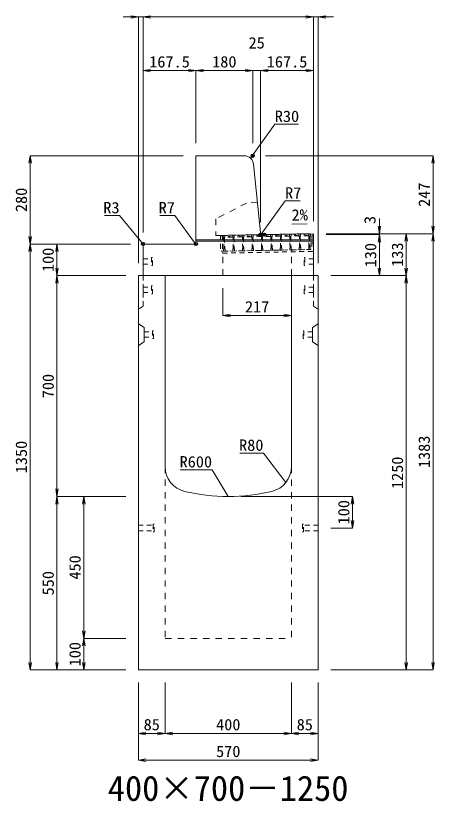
# Model space of a CAD drawing. Units: millimetres at full size; some dimension numbers follow another scale. Extents: x -18734 to 51600, y -18820 to 17820.
# Drawn here: x 45376 to 46703, y 10934 to 13424 of the extents above; entities that cross this region are included whole.
import ezdxf
from ezdxf.enums import TextEntityAlignment as Align

# ---------------------------------------------------------------- set-up
doc = ezdxf.new("R2010")
doc.units = ezdxf.units.MM
doc.header["$LTSCALE"] = 20
doc.header["$PDMODE"] = 32
doc.header["$PDSIZE"] = 10
doc.linetypes.add('USER1', pattern=[2, 1, -1])
doc.linetypes.add('USER2', pattern=[1.35, 0.75, -0.6])
for name, color, linetype, lineweight in [('インサート', 3, 'USER2', 9), ('グレーチング', 7, 'USER2', 5), ('受枠', 3, 'USER2', 9), ('寸法線', 7, 'Continuous', 13), ('引出線', 4, 'Continuous', 13), ('本体', 2, 'Continuous', 13), ('目地', 132, 'Continuous', 5)]:
    doc.layers.add(name, color=color, linetype=linetype, lineweight=lineweight)
doc.layers.add('作業エリア', color=11, linetype='Continuous')
doc.layers.add('文字', color=7, linetype='Continuous')
doc.styles.add('ＭＳ 明朝', font='')
doc.styles.get('ＭＳ 明朝').set_extended_font_data('MS Mincho')

# ---------------------------------------------------------------- blocks, each defined once
blk = doc.blocks.new('open_arrow')
at = {"color": 0, "linetype": 'Continuous', "lineweight": -2}
blk.add_lwpolyline([(7.5, 1.25), (0, 0), (7.5, -1.25)], dxfattribs=at)

msp = doc.modelspace()

# ---------------------------------------------------------------- linework, layer by layer
at = {"layer": 'インサート'}
for p, q in [((45780, 12653.5), (45807, 12653.5)), ((45780, 12653.5), (45780, 12636.5)), ((45810, 12657.5), (45807, 12657.5)), ((45807, 12657.5), (45807, 12632.5)), ((45810, 12632.5), (45810, 12657.5)), ((46290, 12657.5), (46293, 12657.5)), ((46290, 12632.5), (46290, 12657.5)), ((46293, 12657.5), (46293, 12632.5)), ((46320, 12653.5), (46293, 12653.5)), ((46320, 12653.5), (46320, 12636.5)), ((45780, 12636.5), (45807, 12636.5)), ((45807, 12632.5), (45810, 12632.5)), ((46293, 12632.5), (46290, 12632.5)), ((46320, 12636.5), (46293, 12636.5)), ((45780, 12563.5), (45807, 12563.5)), ((45780, 12563.5), (45780, 12546.5)), ((45810, 12567.5), (45807, 12567.5)), ((45807, 12567.5), (45807, 12542.5)), ((45810, 12542.5), (45810, 12567.5)), ((46290, 12567.5), (46293, 12567.5)), ((46290, 12542.5), (46290, 12567.5)), ((46293, 12567.5), (46293, 12542.5)), ((46320, 12563.5), (46293, 12563.5)), ((46320, 12563.5), (46320, 12546.5)), ((45780, 12546.5), (45807, 12546.5)), ((45807, 12542.5), (45810, 12542.5)), ((46293, 12542.5), (46290, 12542.5)), ((46320, 12546.5), (46293, 12546.5)), ((45783.2, 12421.5), (45810.2, 12421.5)), ((45783.2, 12421.5), (45783.2, 12404.5)), ((45783.2, 12404.5), (45810.2, 12404.5)), ((45813.2, 12425.5), (45810.2, 12425.5)), ((45810.2, 12425.5), (45810.2, 12400.5)), ((45813.2, 12400.5), (45813.2, 12425.5)), ((46286.8, 12425.5), (46289.8, 12425.5)), ((46286.8, 12400.5), (46286.8, 12425.5)), ((46289.8, 12425.5), (46289.8, 12400.5)), ((46316.8, 12421.5), (46289.8, 12421.5)), ((46316.8, 12404.5), (46289.8, 12404.5)), ((46316.8, 12421.5), (46316.8, 12404.5)), ((45810.2, 12400.5), (45813.2, 12400.5)), ((46289.8, 12400.5), (46286.8, 12400.5)), ((45765, 11808.5), (45812, 11808.5)), ((45765, 11808.5), (45765, 11791.5)), ((45815, 11812.5), (45812, 11812.5)), ((45812, 11812.5), (45812, 11787.5)), ((45815, 11787.5), (45815, 11812.5)), ((46288, 11812.5), (46285, 11812.5)), ((46285, 11812.5), (46285, 11787.5)), ((46288, 11787.5), (46288, 11812.5)), ((46335, 11808.5), (46288, 11808.5)), ((46335, 11791.5), (46335, 11808.5)), ((45765, 11791.5), (45812, 11791.5)), ((45812, 11787.5), (45815, 11787.5)), ((46285, 11787.5), (46288, 11787.5)), ((46335, 11791.5), (46288, 11791.5))]:
    msp.add_line(p, q, dxfattribs=at)
at = {"layer": 'グレーチング'}
for p, q in [((46033.97, 12727.46), (46308.92, 12732.79)), ((46064.08, 12722.05), (46038.97, 12727.56)), ((46094.07, 12722.63), (46068.96, 12728.14)), ((46124.07, 12723.21), (46098.96, 12728.72)), ((46154.06, 12723.79), (46128.95, 12729.3)), ((46184.06, 12724.37), (46158.95, 12729.88)), ((46214.05, 12724.95), (46188.94, 12730.46)), ((46244.05, 12725.53), (46218.93, 12731.04)), ((46244.05, 12725.53), (46219.05, 12725.05)), ((46274.04, 12726.11), (46248.93, 12731.62)), ((46274.04, 12726.11), (46249.05, 12725.63)), ((46304.04, 12726.69), (46278.92, 12732.2)), ((46304.04, 12726.69), (46279.04, 12726.21)), ((46064.08, 12722.05), (46039.08, 12721.56)), ((46094.07, 12722.63), (46069.08, 12722.14)), ((46124.07, 12723.21), (46099.07, 12722.72)), ((46154.06, 12723.79), (46129.07, 12723.3)), ((46184.06, 12724.37), (46159.06, 12723.88)), ((46214.05, 12724.95), (46189.06, 12724.46)), ((46034.94, 12677.47), (46309.89, 12682.79))]:
    msp.add_line(p, q, dxfattribs=at)
for points in [[(46033.97, 12727.46), (46038.97, 12727.56), (46039.08, 12721.56), (46038.1, 12720.54), (46038.8, 12684.55), (46039.82, 12683.57), (46039.94, 12677.57), (46034.94, 12677.47), (46034.82, 12683.47), (46035.8, 12684.49), (46035.1, 12720.48), (46034.09, 12721.47)], [(46068.8, 12685.13), (46069.81, 12684.15), (46069.93, 12678.15), (46064.93, 12678.05), (46064.82, 12684.05), (46065.8, 12685.07), (46065.1, 12721.07), (46064.08, 12722.05), (46063.96, 12728.04), (46068.96, 12728.14), (46069.08, 12722.14), (46068.1, 12721.12)], [(46098.79, 12685.71), (46099.81, 12684.73), (46099.92, 12678.73), (46094.93, 12678.63), (46094.81, 12684.63), (46095.79, 12685.65), (46095.09, 12721.65), (46094.07, 12722.63), (46093.96, 12728.62), (46098.96, 12728.72), (46099.07, 12722.72), (46098.09, 12721.7)], [(46128.78, 12686.29), (46129.8, 12685.31), (46129.92, 12679.31), (46124.92, 12679.21), (46124.8, 12685.21), (46125.78, 12686.23), (46125.09, 12722.23), (46124.07, 12723.21), (46123.95, 12729.21), (46128.95, 12729.3), (46129.07, 12723.3), (46128.09, 12722.28)], [(46158.78, 12686.87), (46159.8, 12685.89), (46159.91, 12679.89), (46154.91, 12679.8), (46154.8, 12685.79), (46155.78, 12686.81), (46155.08, 12722.81), (46154.06, 12723.79), (46153.95, 12729.79), (46158.95, 12729.88), (46159.06, 12723.88), (46158.08, 12722.86)], [(46185.77, 12687.39), (46185.08, 12723.39), (46184.06, 12724.37), (46183.94, 12730.37), (46188.94, 12730.46), (46189.06, 12724.46), (46188.08, 12723.45), (46188.77, 12687.45), (46189.79, 12686.47), (46189.91, 12680.47), (46184.91, 12680.38), (46184.79, 12686.37)], [(46215.77, 12687.97), (46215.07, 12723.97), (46214.05, 12724.95), (46213.94, 12730.95), (46218.93, 12731.04), (46219.05, 12725.05), (46218.07, 12724.03), (46218.77, 12688.03), (46219.79, 12687.05), (46219.9, 12681.05), (46214.9, 12680.96), (46214.79, 12686.96)], [(46249.05, 12725.63), (46248.06, 12724.61), (46248.76, 12688.61), (46249.78, 12687.63), (46249.9, 12681.63), (46244.9, 12681.54), (46244.78, 12687.54), (46245.76, 12688.56), (46245.07, 12724.55), (46244.05, 12725.53), (46243.93, 12731.53), (46248.93, 12731.62)], [(46279.04, 12726.21), (46278.06, 12725.19), (46278.76, 12689.19), (46279.78, 12688.21), (46279.89, 12682.21), (46274.89, 12682.12), (46274.78, 12688.12), (46275.76, 12689.14), (46275.06, 12725.13), (46274.04, 12726.11), (46273.92, 12732.11), (46278.92, 12732.2)], [(46304.89, 12682.7), (46304.77, 12688.7), (46305.75, 12689.72), (46305.05, 12725.71), (46304.04, 12726.69), (46303.92, 12732.69), (46308.92, 12732.79), (46309.03, 12726.79), (46308.05, 12725.77), (46308.75, 12689.77), (46309.77, 12688.79), (46309.89, 12682.79)]]:
    msp.add_lwpolyline(points, close=True, dxfattribs=at)
at = {"layer": '作業エリア'}
for p in [(46127.5, 12980), (46152.5, 12730), (46165, 12730), (45780, 12700), (45947.5, 12700)]:
    msp.add_point(p, dxfattribs=at)
at = {"layer": '受枠'}
for p, q in [((46024.97, 12727.29), (46317.92, 12732.96)), ((46024.97, 12727.29), (46025.94, 12677.3)), ((46030.97, 12727.41), (46032.05, 12671.42)), ((46311.92, 12732.84), (46312.89, 12682.85)), ((46317.92, 12732.96), (46319, 12676.97)), ((46312.89, 12682.85), (46025.94, 12677.3)), ((46032.05, 12671.42), (46319, 12676.97))]:
    msp.add_line(p, q, dxfattribs=at)
at = {"layer": '受枠', "linetype": 'Continuous'}
msp.add_line((46250.9, 12681.65), (46251.01, 12675.65), dxfattribs=at)
at = {"layer": '寸法線'}
for p, q in [((45828, 13419.95), (45717, 13419.95)), ((45765, 12640), (45765, 13419.95)), ((45780, 13419.95), (46320, 13419.95)), ((45780, 12737), (45780, 13419.95)), ((45780, 12737), (45780, 13419.95)), ((46272, 13419.95), (46383, 13419.95)), ((46320, 12773), (46320, 13419.95)), ((46320, 12773), (46320, 13419.95)), ((46335, 12640), (46335, 13419.95)), ((45780, 13249.95), (45947.5, 13249.95)), ((45780, 12737), (45780, 13249.95)), ((45947.5, 13020), (45947.5, 13249.95)), ((45947.5, 13249.95), (46127.5, 13249.95)), ((45947.5, 13020), (45947.5, 13249.95)), ((46079.5, 13249.95), (46200.5, 13249.95)), ((46127.5, 13020), (46127.5, 13249.95)), ((46127.5, 13020), (46127.5, 13249.95)), ((46152.5, 12770), (46152.5, 13249.95)), ((46152.5, 13249.95), (46320, 13249.95)), ((46152.5, 12770), (46152.5, 13249.95)), ((46320, 12773), (46320, 13249.95)), ((45422.06, 12980), (45422.06, 12700)), ((45907.5, 12980), (45422.06, 12980)), ((46167.5, 12980), (46698.78, 12980)), ((46698.78, 12980), (46698.78, 12733)), ((46528.78, 12781), (46528.78, 12682)), ((46360, 12733), (46528.78, 12733)), ((46360, 12733), (46613.78, 12733)), ((46360, 12733), (46698.78, 12733)), ((46360, 12733), (46698.78, 12733)), ((46360, 12730), (46528.78, 12730)), ((46360, 12730), (46528.78, 12730)), ((46528.78, 12730), (46528.78, 12600)), ((46613.78, 12733), (46613.78, 12600)), ((46698.78, 12733), (46698.78, 11350)), ((45740, 12700), (45422.06, 12700)), ((45422.06, 11350), (45422.06, 12700)), ((45740, 12700), (45422.06, 12700)), ((45507.06, 12600), (45507.06, 12700)), ((45740, 12700), (45507.06, 12700)), ((45507.06, 12600), (45507.06, 11900)), ((45725, 12600), (45507.06, 12600)), ((45725, 12600), (45507.06, 12600)), ((46375, 12600), (46528.78, 12600)), ((46375, 12600), (46613.78, 12600)), ((46375, 12600), (46613.78, 12600)), ((46613.78, 12600), (46613.78, 11350)), ((46033, 12560), (46033, 12473.33)), ((46033, 12473.33), (46250, 12473.33)), ((45725, 11900), (45507.06, 11900)), ((45507.06, 11350), (45507.06, 11900)), ((45725, 11900), (45507.06, 11900)), ((45592.06, 11900), (45592.06, 11450)), ((45725, 11900), (45592.06, 11900)), ((46090, 11900), (46443.78, 11900)), ((46443.78, 11900), (46443.78, 11800)), ((46375, 11800), (46443.78, 11800)), ((45725, 11450), (45592.06, 11450)), ((45592.06, 11450), (45592.06, 11350)), ((45725, 11450), (45592.06, 11450)), ((45725, 11350), (45422.06, 11350)), ((45725, 11350), (45507.06, 11350)), ((45725, 11350), (45592.06, 11350)), ((46375, 11350), (46613.78, 11350)), ((46375, 11350), (46698.78, 11350)), ((45765, 11310), (45765, 11148.84)), ((45765, 11310), (45765, 11063.84)), ((45850, 11310), (45850, 11148.84)), ((45850, 11310), (45850, 11148.84)), ((46250, 11310), (46250, 11148.84)), ((46250, 11310), (46250, 11148.84)), ((46335, 11310), (46335, 11148.84)), ((46335, 11310), (46335, 11063.84)), ((45765, 11148.84), (45850, 11148.84)), ((45850, 11148.84), (46250, 11148.84)), ((46250, 11148.84), (46335, 11148.84)), ((45765, 11063.84), (46335, 11063.84))]:
    msp.add_line(p, q, dxfattribs=at)
at = {"layer": '引出線'}
for points in [[(46120.48, 12972.24), (46197.4, 13079.93), (46272.08, 13079.93)], [(46154.14, 12731.81), (46230, 12837.02), (46277.93, 12837.02)], [(45780.88, 12699.12), (45705.62, 12790.3), (45657.89, 12790.3)], [(45945.45, 12702.05), (45880.97, 12790.3), (45833.04, 12790.3)], [(46251.14, 12763.26), (46299.85, 12764.23), (46251.11, 12763.26)], [(46232.76, 11944.42), (46161.5, 12037.53), (46086.83, 12037.53)], [(46050, 11900), (45998.63, 11984.75), (45897.63, 11984.75)]]:
    msp.add_lwpolyline(points, dxfattribs=at)
at = {"layer": '本体'}
for p, q in [((45947.5, 12980), (45947.5, 12707)), ((46100.35, 12980), (45947.5, 12980)), ((46151.87, 12736.3), (46130.2, 12952.99)), ((46165, 12730), (46158.83, 12730)), ((46165, 12730), (46320, 12733)), ((46320, 12600), (46320, 12733)), ((45780, 12697), (45780, 12600)), ((45940.5, 12700), (45783, 12700)), ((45765, 12600), (45765, 11350)), ((45850, 12600), (45765, 12600)), ((46320, 12600), (45780, 12600)), ((45850, 12600), (45850, 11994.04)), ((46250, 11994.04), (46250, 12600)), ((46335, 12600), (46250, 12600)), ((46335, 11350), (46335, 12600)), ((45765, 11350), (46335, 11350))]:
    msp.add_line(p, q, dxfattribs=at)
at = {"layer": '本体', "linetype": 'USER1'}
for p, q in [((46108, 12830), (46011, 12780)), ((46142.2, 12833), (46108, 12830)), ((46011, 12780), (46011, 12727.02)), ((46011, 12727.02), (46165, 12730)), ((46033, 12600), (46033, 12677.44)), ((46250, 12600), (46250, 12681.64))]:
    msp.add_line(p, q, dxfattribs=at)
at = {"layer": '本体', "linetype": 'USER2', "lineweight": 9}
for p, q in [((45780, 12600), (45780, 12503)), ((46320, 12600), (46320, 12503)), ((45780, 12503), (45765, 12493.5)), ((46320, 12503), (46335, 12493.5))]:
    msp.add_line(p, q, dxfattribs=at)
at = {"layer": '本体', "lineweight": 9}
for p, q in [((45765, 12447), (45783.2, 12435.5)), ((45783.2, 12435.5), (45783.2, 12390.5)), ((46335, 12447), (46316.8, 12435.5)), ((46316.8, 12435.5), (46316.8, 12390.5)), ((45765, 12379), (45783.2, 12390.5)), ((46335, 12379), (46316.8, 12390.5))]:
    msp.add_line(p, q, dxfattribs=at)
at = {"layer": '本体', "linetype": 'USER1', "lineweight": 15}
for p, q in [((45850, 11994.04), (45850, 11450)), ((46250, 11994.04), (46250, 11450)), ((45850, 11450), (46250, 11450))]:
    msp.add_line(p, q, dxfattribs=at)
at = {"layer": '本体'}
for centre, radius, start, end in [((46100.35, 12950), 30, 5.71059, 90), ((46158.83, 12737), 7, 185.71059, 270), ((45940.5, 12707), 7, 270, 0), ((45783, 12697), 3, 90, 180), ((45930, 11994.04), 80, 180, 256.65764), ((46170, 11994.04), 80, 283.34236, 0), ((46050, 12500), 600, 256.65764, 283.34236)]:
    msp.add_arc(centre, radius, start, end, dxfattribs=at)
at = {"layer": '目地'}
for p, q in [((46320, 12713), (45947.5, 12713)), ((46320, 12709), (45947.5, 12709))]:
    msp.add_line(p, q, dxfattribs=at)

# ---------------------------------------------------------------- block references
at = {"layer": '寸法線', "xscale": 3.2, "yscale": 3.2}
for p, rotation in [((45765, 13419.95), 180), ((46320, 13419.95), 180), ((46320, 13419.95), 180), ((45947.5, 13249.95), 180), ((46127.5, 13249.95), 180), ((46127.5, 13249.95), 180), ((46320, 13249.95), 180), ((45422.06, 12980), 270), ((46698.78, 12980), 270), ((46528.78, 12733), 90), ((46698.78, 12733), 90), ((46528.78, 12730), 270), ((46528.78, 12730), 270), ((46613.78, 12733), 270), ((46698.78, 12733), 270), ((45422.06, 12700), 90), ((45422.06, 12700), 270), ((45507.06, 12700), 270), ((45507.06, 12600), 90), ((46528.78, 12600), 90), ((46613.78, 12600), 90), ((45507.06, 12600), 270), ((46613.78, 12600), 270), ((46250, 12473.33), 180), ((45507.06, 11900), 90), ((45507.06, 11900), 270), ((45592.06, 11900), 270), ((46443.78, 11900), 270), ((46443.78, 11800), 90), ((45592.06, 11450), 90), ((45592.06, 11450), 270), ((45422.06, 11350), 90), ((45507.06, 11350), 90), ((45592.06, 11350), 90), ((46613.78, 11350), 90), ((46698.78, 11350), 90), ((45850, 11148.84), 180), ((46250, 11148.84), 180), ((46335, 11148.84), 180), ((46335, 11063.84), 180)]:
    msp.add_blockref('open_arrow', p, dxfattribs=dict(at, rotation=rotation))
for p in [(45780, 13419.95), (45780, 13419.95), (46335, 13419.95), (45780, 13249.95), (45947.5, 13249.95), (46152.5, 13249.95), (46152.5, 13249.95), (46033, 12473.33), (45765, 11148.84), (45850, 11148.84), (46250, 11148.84), (45765, 11063.84)]:
    msp.add_blockref('open_arrow', p, dxfattribs=at)
at = {"layer": '引出線', "xscale": 0.0533, "yscale": 0.0533}
for p, rotation in [((46120.48, 12972.24), 54.5), ((46251.14, 12763.26), 1.1), ((46154.14, 12731.81), 54.2), ((45945.45, 12702.05), 126.2), ((45780.88, 12699.12), 129.5), ((46232.76, 11944.42), 127.4), ((46050, 11900), 121.2)]:
    msp.add_blockref('open_arrow', p, dxfattribs=dict(at, rotation=rotation))

# ---------------------------------------------------------------- texts
at = {"layer": '寸法線', "style": 'ＭＳ 明朝', "width": 1.05}
for s, p in [('25', (46140, 13337.95)), ('167.5', (45863.75, 13277.95)), ('180', (46037.5, 13277.95)), ('167.5', (46236.25, 13277.95)), ('217', (46141.5, 12501.33)), ('85', (45807.5, 11176.84)), ('400', (46050, 11176.84)), ('85', (46292.5, 11176.84)), ('570', (46050, 11091.84))]:
    msp.add_text(s, height=36.03, dxfattribs=at).set_placement(p, align=Align.MIDDLE_CENTER)
for s, p in [('280', (45394.06, 12840)), ('247', (46670.78, 12856.5)), ('3', (46498.78, 12776.34)), ('130', (46500.78, 12665)), ('133', (46585.78, 12666.5)), ('100', (45479.06, 12650)), ('700', (45479.06, 12250)), ('1383', (46670.78, 12041.5)), ('1350', (45394.06, 12025)), ('1250', (46585.78, 11975)), ('100', (46415.78, 11850)), ('450', (45564.06, 11675)), ('550', (45479.06, 11625)), ('100', (45564.06, 11400))]:
    msp.add_text(s, height=36.03, rotation=90, dxfattribs=at).set_placement(p, align=Align.MIDDLE_CENTER)
at = {"layer": '引出線', "style": 'ＭＳ 明朝', "width": 1.05}
for s, p in [('R30', (46197.4, 13123.13)), ('R7', (46230, 12880.22))]:
    msp.add_text(s, height=36.03, dxfattribs=at).set_placement(p, align=Align.TOP_LEFT)
for s, p in [('R3', (45705.62, 12833.5)), ('R7', (45880.97, 12833.5)), ('R80', (46161.5, 12080.73)), ('R600', (45998.63, 12027.95))]:
    msp.add_text(s, height=36.03, dxfattribs=at).set_placement(p, align=Align.TOP_RIGHT)
msp.add_text('2%', height=36.03, rotation=1.146, dxfattribs=at).set_placement((46250.17, 12810.15), align=Align.TOP_LEFT)
at = {"layer": '文字', "style": 'ＭＳ 明朝'}
msp.add_text('400×700－1250', height=80.06, dxfattribs=at).set_placement((46049.52, 10975.03), align=Align.MIDDLE_CENTER)

doc.saveas('drawing.dxf')
